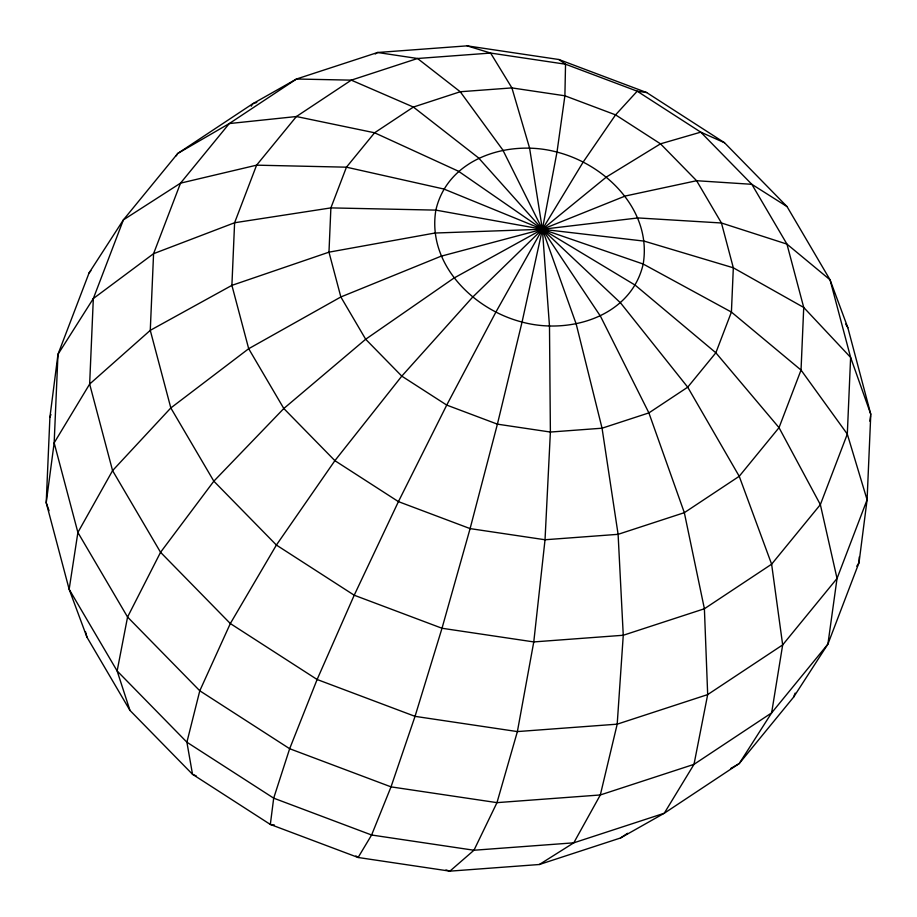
<?xml version="1.0" encoding="UTF-8"?>
<svg xmlns="http://www.w3.org/2000/svg" width="917" height="917" viewBox="0 0 917 917"><rect width="100%" height="100%" fill="white"/><g stroke="black" fill="none" stroke-linecap="round" stroke-linejoin="round"><path stroke-width="1.38" d="M49.908 417.212L46.217 502.734L69.153 589.287L86.943 637.177L129.962 710.411L192.513 774.292L270.332 824.452L358.111 857.487L449.88 871.15L539.379 864.502L620.5 837.989L664.263 813.253L739.24 763.552L793.618 697.115L827.913 644.101L859.023 562.671L867.092 499.788L870.783 414.266L847.847 327.713L830.057 279.823L787.038 206.589L724.487 142.708L646.668 92.548L558.889 59.513L467.12 45.85L377.621 52.498L296.5 79.011L252.737 103.747L177.76 153.448L123.382 219.885L89.087 272.899L57.977 354.329L49.908 417.212L50.928 414.541M859.275 556.951L859.023 562.671L856.765 566.225M869.855 421.224L870.588 415.665M793.618 697.115L795.142 693.114M251.247 106.189L252.737 103.747L256.794 102.417M176.213 155.856L177.76 153.448L229.273 123.566L296.5 79.011L351.291 80.146L417.533 58.493L490.606 53.06L565.537 64.213L637.212 91.196L700.748 132.151L724.487 142.708M89.087 272.899L90.875 270.71M620.5 837.989L627.583 833.301M375.248 54L377.621 52.498L417.533 58.493L460.242 91.746L502.825 149.998L542.383 229.273L576.231 324.16L602.056 428.205L618.104 534.324L623.262 635.263L617.198 724.166L600.326 794.959L573.778 842.826L539.379 864.502M730.654 768.538L739.24 763.552L771.621 712.899L827.913 644.101L837.038 578.455L867.092 499.788L847.308 434.096L801.034 370.067L731.411 312.067L643.195 264.039L542.383 229.273L443.92 189.04L346.443 167.181L256.6 165.163L180.523 183.148L123.382 219.885L93.328 298.552L57.977 354.329L54.16 442.865L46.217 502.734L49.037 510.666M646.668 92.548L637.212 91.196L615.571 114.866L583.235 161.965L542.383 229.273L495.833 312.193L446.728 405.085L398.425 501.622L354.214 595.225L317.122 679.497L289.657 748.719L273.69 798.157L270.332 824.452L274.389 825.036M467.12 45.85L490.606 53.06L511.904 87.906L529.567 148.004L542.383 229.273L549.489 326.154L550.383 432.045L545.03 539.758L533.774 641.923L517.383 731.583L496.98 802.639L473.963 850.242L449.88 871.15L445.971 869.946M196.261 775.954L192.513 774.292L186.896 742.208L199.791 690.788L230.327 623.549L276.395 545.053L334.888 460.666L401.795 376.13L472.576 297.2L542.383 229.273L606.481 176.958L660.504 143.831L700.748 132.151L751.825 184.306L787.038 206.589M558.889 59.513L565.537 64.213L564.895 95.792L556.997 152.096L542.383 229.273L522.06 322.062L497.404 424.158L470.1 528.605L442.005 628.26L415.034 716.349L391.02 786.866L371.603 835.009L358.111 857.487L355.899 855.916M845.703 324.056L847.847 327.713M870.783 414.266L850.621 357.424L830.057 279.823L786.946 244.105L751.825 184.306L696.611 180.718L625.176 196.043L542.383 229.273L441.02 256.221L340.849 296.97L248.69 348.712L170.826 407.95L112.573 470.627L77.888 532.468L69.153 589.287L117.135 670.957L129.962 710.411M85.499 631.733L86.943 637.177M93.328 298.552L89.648 384.074L112.573 470.627L160.555 552.298L230.327 623.549L317.122 679.497L415.034 716.349L517.383 731.583L617.198 724.166L707.683 694.593L782.671 644.903L837.038 578.455L820.36 504.625L779.026 427.654L715.856 352.781L635.137 285.118L542.383 229.273L458.489 171.238L374.583 132.782L296.409 116.528L229.273 123.566L180.523 183.148L153.575 253.677L150.273 330.349L170.826 407.95L213.844 481.184L276.395 545.053L354.214 595.225L442.005 628.26L533.774 641.923L623.262 635.263L704.394 608.762L771.621 564.196L820.36 504.625L847.308 434.096L850.621 357.424L803.728 307.459L733.325 267.798L644.181 241.125L542.383 229.273L435.862 210.119L330.888 207.895L234.603 222.751L153.575 253.677L93.328 298.552M234.603 222.751L231.898 285.359L248.69 348.712L283.811 408.512L334.888 460.666L398.425 501.622L470.1 528.605L545.03 539.758L618.104 534.324L684.334 512.672L739.228 476.29L779.026 427.654L801.034 370.067L803.728 307.459L786.946 244.105L721.45 222.991L638.037 217.937L542.383 229.273L434.876 233.033L328.974 252.164L231.898 285.359L150.273 330.349L89.648 384.074L54.16 442.865L77.888 532.468L127.566 617.038L199.791 690.788L289.657 748.719L391.02 786.866L496.98 802.639L600.326 794.959L693.997 764.354L771.621 712.899L782.671 644.903L771.621 564.196L739.228 476.29L687.716 387.18L620.568 302.919L542.383 229.273L478.582 157.919L413.395 107.06L351.291 80.146L296.409 116.528L256.6 165.163L234.603 222.751M330.888 207.895L328.974 252.164L340.849 296.97L365.677 339.244L401.795 376.13L446.728 405.085L497.404 424.158L550.383 432.045L602.056 428.205L648.892 412.902L687.716 387.18L715.856 352.781L731.411 312.067L733.325 267.798L721.45 222.991L696.611 180.718L660.504 143.831L615.571 114.866L564.895 95.792L511.904 87.906L460.242 91.746L413.395 107.06L374.583 132.782L346.443 167.181L330.888 207.895M435.862 210.119C426.921 263.752 473.195 309.556 522.06 322.062C569.239 334.911 631.148 316.766 643.195 264.039C652.136 210.406 605.862 164.601 556.997 152.096C509.818 139.246 447.909 157.392 435.862 210.119M127.566 617.038L117.135 670.957L186.896 742.208L273.69 798.157L371.603 835.009L473.963 850.242L573.778 842.826L664.263 813.253L693.997 764.354L707.683 694.593L704.394 608.762L684.334 512.672L648.892 412.902L600.475 316.239L542.383 229.273L453.881 278.115L365.677 339.244L283.811 408.512L213.844 481.184L160.555 552.298L127.566 617.038"/></g></svg>
